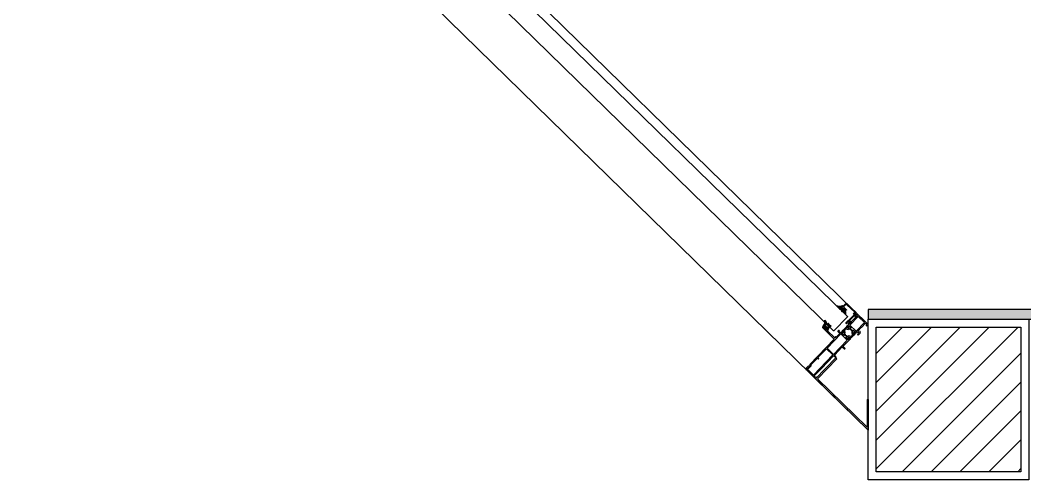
# Model space of a CAD drawing. Extents: x 58467 to 79089, y -33726 to -17391.
# Drawn here: x 69443.9 to 69600.2, y -20976.1 to -20904.5 of the extents above; entities that cross this region are included whole.
import ezdxf

# ---------------------------------------------------------------- set-up
doc = ezdxf.new("R2010")
doc.units = 0
doc.header["$LTSCALE"] = 100
doc.linetypes.add('DOT', pattern=[0.25, 0, -0.25])
doc.linetypes.add('HIDDEN2', pattern=[0.1875, 0.125, -0.0625])
for name, color, linetype in [('BA_elev3', 8, 'Continuous'), ('BA_glass', 1, 'Continuous'), ('BA_hatch', 137, 'Continuous'), ('BA_mat_mortar', 145, 'Continuous'), ('BA_str_steel', 72, 'Continuous'), ('BA_trace_down-str', 214, 'HIDDEN2')]:
    doc.layers.add(name, color=color, linetype=linetype)

# ---------------------------------------------------------------- blocks, each defined once
blk = doc.blocks.new('6. kat kolonlar pl.')
at = {"layer": 'BA_hatch'}
h = blk.add_hatch(dxfattribs=at)
h.set_pattern_fill('ANSI31', color=256, style=0)
h.set_pattern_definition([(45, (-38799.1775, 37417.1898), (-2.24506403, 2.24506403), [])])
h.paths.add_polyline_path([(1.25, 23.75), (23.75, 23.75), (23.75, 1.25), (1.25, 1.25)])
at = {"layer": 'BA_str_steel'}
for points in [[(0, 25), (25, 25), (25, 0), (0, 0)], [(1.25, 23.75), (23.75, 23.75), (23.75, 1.25), (1.25, 1.25)]]:
    blk.add_lwpolyline(points, close=True, dxfattribs=at)
blk = doc.blocks.new('ACS_AKS122TF2002', base_point=(-434.6, 323.9))
at = {"color": 0, "linetype": 'Continuous'}
for points in [[(-367.599543, 347.090231), (-424.569809, 346.782182, 0.250708), (-424.827988, 346.632187), (-425.421871, 345.603552, -0.290882), (-425.681678, 345.453552), (-427.635264, 345.451876, -0.593545), (-427.895071, 345.901876), (-427.570004, 346.464909, 0.59484), (-427.744294, 346.764906), (-434.599537, 346.726616), (-434.599537, 345.726633, 0.456047), (-434.399537, 345.526633), (-433.399537, 345.526633, -0.389812), (-433.099537, 345.226633), (-433.099537, 344.226633, -0.441342), (-433.399537, 343.926633), (-434.399537, 343.926633, 0.378527), (-434.599537, 343.726633), (-434.599537, 323.9), (-431.599537, 323.9), (-431.599537, 325.4), (-433.099537, 325.4), (-433.099537, 328.543399, -0.412352), (-432.950491, 328.693396), (-416.694654, 328.796805), (-416.39081, 329.100649), (-416.090807, 328.800646), (-387.800809, 328.980608, -0.448015), (-387.599537, 328.780612), (-387.599537, 323.9), (-386.299537, 323.9), (-386.299537, 328.791426, -0.425607), (-386.100809, 328.991422), (-367.599543, 329.109115), (-367.599543, 324.2, 0.413911), (-367.299543, 323.9), (-366.599546, 323.9, 0.413925), (-366.299546, 324.2), (-366.299546, 328.6, -0.414502), (-365.999546, 328.9), (-359.799534, 328.9), (-359.499531, 329.200003), (-359.199528, 328.9), (-358.299534, 328.9), (-357.999531, 329.200003), (-357.699528, 328.9), (-352.299537, 328.9), (-352.299537, 329.100304), (-350.975803, 329.100304, -0.214854), (-350.79608, 328.988052, 0.25331), (-350.629102, 328.837767), (-349.202143, 328.318396, 0.548619), (-348.800678, 328.626451), (-349.026758, 331.210557), (-349.354588, 331.538386, 0.519427), (-349.689194, 331.448729), (-349.725522, 331.313152, -0.188805), (-349.866943, 331.171731), (-351.999537, 330.600304), (-352.199537, 330.600304, -0.649873), (-352.379537, 331.140304, 0.236068), (-352.299537, 331.300304), (-352.299537, 335.200304, -0.535184), (-351.999537, 335.500304), (-351.699537, 335.500304), (-350.103739, 334.526225, 0.577016), (-349.799537, 334.696935), (-349.799537, 336.122518, 0.289496), (-350.278527, 336.976069), (-351.372667, 337.643935, -0.531001), (-351.372667, 338.156065), (-350.278527, 338.823931, 0.277765), (-349.799537, 339.677482), (-349.799537, 341.103065, 0.578538), (-350.103739, 341.273775), (-351.699537, 340.299696), (-351.999537, 340.299696, -0.41362), (-352.299537, 340.599696), (-352.299537, 344.499696, 0.23639), (-352.379537, 344.659696, -0.802701), (-352.199537, 345.199696), (-351.999537, 345.199696), (-349.866943, 344.628269, -0.210853), (-349.689194, 344.351271, 0.587739), (-349.354588, 344.261614), (-349.026758, 344.589443), (-348.800678, 347.173549, 0.549503), (-349.202143, 347.481604), (-350.629102, 346.962233, 0.246021), (-350.79608, 346.811948, -0.316037), (-350.975803, 346.699696), (-352.299537, 346.699696), (-352.299537, 346.9), (-353.500105, 346.9), (-353.500105, 350.4), (-352.600105, 350.4, 0.414471), (-352.300105, 350.7, 0.097579), (-352.340297, 350.969615), (-352.790852, 351.75, 0.188389), (-353.05066, 351.9), (-354.600102, 351.9, 0.413959), (-354.900102, 351.6), (-354.901364, 347.457478, -0.4748), (-355.195809, 347.15753), (-363.499443, 347.113026), (-363.499116, 348.118819, 0.321127), (-363.799116, 348.418819), (-364.199116, 348.418819, 0.397173), (-364.499116, 348.118819), (-364.499544, 347.107598), (-365.799542, 347.1), (-365.799537, 365.6), (-364.499543, 365.6), (-364.499543, 364.4, 0.534724), (-364.199543, 364.1), (-363.799543, 364.1, 0.413923), (-363.499543, 364.4), (-363.499543, 367.7, 0.33354), (-363.799543, 368), (-364.199543, 368, 0.414505), (-364.499543, 367.7), (-364.499543, 366.8), (-365.999537, 366.8), (-365.999537, 372.7), (-364.499543, 372.7), (-364.499543, 371.8, 0.413911), (-364.199543, 371.5), (-363.799543, 371.5, 0.333135), (-363.499543, 371.8), (-363.499543, 373.6, 0.414517), (-363.799543, 373.9), (-367.299537, 373.9, 0.414511), (-367.599537, 373.6), (-367.599543, 347.090231)], [(-407.499537, 345.073667), (-387.599537, 345.181669), (-387.599537, 330.781925), (-432.799537, 330.494393), (-432.799537, 342.001774, -0.30478), (-432.612037, 342.279881, 0.309046), (-431.299537, 344.226633), (-431.299537, 344.626616, -0.498256), (-430.999537, 344.926616), (-430.1009, 344.925815, -0.408078), (-429.660974, 344.662612, 0.470626), (-428.573347, 343.651876), (-424.636694, 343.653552, 0.255993), (-423.662677, 344.682449, -0.323716), (-423.204063, 344.989538), (-408.599537, 345.067697), (-408.599537, 343.26768, 0.536765), (-408.399537, 343.06768), (-407.699537, 343.06768, 0.370779), (-407.499537, 343.26768), (-407.499537, 345.073667)], [(-323.399692, 346.903812), (-332.099689, 346.903812), (-332.099689, 349.903812), (-330.399689, 349.903812, 0.414214), (-330.099689, 350.203812), (-330.099689, 350.766495, 0.238131), (-330.221569, 351.007893), (-331.351393, 351.841551, 0.160274), (-331.529513, 351.900152), (-335.799655, 351.900152, 0.414214), (-336.299655, 351.400152), (-336.299655, 350.400152), (-333.599689, 350.400152), (-333.599689, 347.200152, -0.414214), (-333.899689, 346.900152), (-336.299689, 346.900152), (-336.299689, 346.699848), (-337.623423, 346.699848, -0.286634), (-337.803146, 346.8121, 0.194273), (-337.970124, 346.962385), (-339.397083, 347.481756, 0.548619), (-339.798547, 347.173701), (-339.572467, 344.589596), (-339.244638, 344.261766, 0.57735), (-338.910031, 344.351424), (-338.873704, 344.487, -0.267949), (-338.732283, 344.628421), (-336.599689, 345.199848), (-336.399689, 345.199848, -0.720759), (-336.219689, 344.659848, 0.236068), (-336.299689, 344.499848), (-336.299689, 340.599848, -0.414214), (-336.599689, 340.299848), (-336.899689, 340.299848), (-338.495487, 341.273927, 0.585524), (-338.799689, 341.103217), (-338.799689, 339.677634, 0.261413), (-338.320699, 338.824083), (-337.226559, 338.156217, -0.561174), (-337.226559, 337.644087), (-338.320699, 336.976221, 0.261413), (-338.799689, 336.122671), (-338.799689, 334.697087, 0.585524), (-338.495487, 334.526377), (-336.899689, 335.500456), (-336.599689, 335.500456, -0.414214), (-336.299689, 335.200456), (-336.299689, 331.300456, 0.236068), (-336.219689, 331.140456, -0.720759), (-336.399689, 330.600456), (-336.599689, 330.600456), (-338.732283, 331.171883, -0.267949), (-338.873704, 331.313305), (-338.910031, 331.448881, 0.57735), (-339.244638, 331.538538), (-339.572467, 331.210709), (-339.798547, 328.626603, 0.548619), (-339.397083, 328.318549), (-337.970124, 328.837919, 0.194273), (-337.803146, 328.988205, -0.286634), (-337.623423, 329.100456), (-336.299689, 329.100456), (-336.299689, 328.900152), (-333.899689, 328.900152, -0.414214), (-333.599689, 328.600152), (-333.599689, 325.400152), (-336.299655, 325.400152), (-336.299655, 324.400152, 0.414214), (-335.799655, 323.900152), (-331.529513, 323.900152, 0.160274), (-331.351393, 323.958753), (-330.221569, 324.792411, 0.238131), (-330.099689, 325.03381), (-330.099689, 325.596492, 0.414214), (-330.399689, 325.896492), (-332.099689, 325.896492), (-332.099689, 328.896492), (-323.399692, 328.896492), (-323.099689, 329.196495), (-322.799686, 328.896492), (-314.099689, 328.896492), (-314.099689, 325.896492), (-315.799689, 325.896492, 0.414214), (-316.099689, 325.596492), (-316.099689, 325.03381, 0.238131), (-315.977809, 324.792411), (-314.847985, 323.958753, 0.160274), (-314.669865, 323.900152), (-312.899689, 323.900152, 0.414214), (-312.599689, 324.200152), (-312.599689, 351.600152, 0.414214), (-312.899689, 351.900152), (-314.669865, 351.900152, 0.160274), (-314.847985, 351.841551), (-315.977809, 351.007893, 0.238131), (-316.099689, 350.766495), (-316.099689, 350.203812, 0.414214), (-315.799689, 349.903812), (-314.099689, 349.903812), (-314.099689, 346.903812), (-322.799686, 346.903812), (-323.099689, 346.603809), (-323.399692, 346.903812)]]:
    blk.add_lwpolyline(points, format="xyb", close=True, dxfattribs=at)
for points in [[(-386.299537, 330.790194), (-386.299537, 345.188724), (-354.199537, 345.362939), (-354.199537, 330.994393), (-386.299537, 330.790194)], [(-334.199689, 345.003812), (-314.499689, 345.003812), (-314.499689, 330.796492), (-334.199689, 330.796492), (-334.199689, 345.003812)]]:
    blk.add_lwpolyline(points, close=True, dxfattribs=at)
at = {"color": 4, "linetype": 'Continuous'}
for points in [[(-341.999689, 346.899848), (-346.599689, 346.899848, 0.258618), (-346.938908, 346.711816), (-348.918464, 343.543864, -0.258618), (-349.088074, 343.449848), (-349.13174, 343.449848, -0.131652), (-349.73174, 343.610618), (-350.499689, 344.053993), (-351.483009, 344.621713, 0.131652), (-351.588009, 344.649848), (-351.899689, 344.649848, 0.414214), (-352.299689, 344.249848), (-352.299689, 340.849848, 0.414214), (-351.899689, 340.449848), (-351.588009, 340.449848, 0.131652), (-351.483009, 340.477983), (-350.499689, 341.045703), (-349.73174, 341.489079, -0.131652), (-349.13174, 341.649848), (-348.533765, 341.649848, 0.258618), (-347.685717, 342.119929), (-345.941152, 344.911816, -0.258618), (-345.601933, 345.099848), (-342.997445, 345.099848, -0.258618), (-342.658226, 344.911816), (-340.913661, 342.119929, 0.258618), (-340.065613, 341.649848), (-339.467638, 341.649848, -0.131652), (-338.867638, 341.489079), (-338.106869, 341.049848), (-337.116369, 340.477983, 0.131652), (-337.011369, 340.449848), (-336.699689, 340.449848, 0.414214), (-336.299689, 340.849848), (-336.299689, 344.249848, 0.414214), (-336.699689, 344.649848), (-337.011369, 344.649848, 0.131652), (-337.116369, 344.621713), (-338.106869, 344.049848), (-338.867638, 343.610618, -0.131652), (-339.467638, 343.449848), (-339.511304, 343.449848, -0.258618), (-339.680914, 343.543864), (-341.66047, 346.711816, 0.258618), (-341.999689, 346.899848)], [(-346.599689, 328.900456), (-341.999689, 328.900456, 0.258618), (-341.66047, 329.088489), (-339.680914, 332.25644, -0.258618), (-339.511304, 332.350456), (-339.467638, 332.350456, -0.131652), (-338.867638, 332.189687), (-338.106869, 331.750456), (-337.116369, 331.178591, 0.131652), (-337.011369, 331.150456), (-336.699689, 331.150456, 0.414214), (-336.299689, 331.550456), (-336.299689, 334.950456, 0.414214), (-336.699689, 335.350456), (-337.011369, 335.350456, 0.131652), (-337.116369, 335.322322), (-338.106869, 334.750456), (-338.867638, 334.311226, -0.131652), (-339.467638, 334.150456), (-340.065613, 334.150456, 0.258618), (-340.913661, 333.680376), (-342.658226, 330.888489, -0.258618), (-342.997445, 330.700456), (-345.601933, 330.700456, -0.258618), (-345.941152, 330.888489), (-347.685717, 333.680376, 0.258618), (-348.533765, 334.150456), (-349.13174, 334.150456, -0.131652), (-349.73174, 334.311226), (-350.499689, 334.754602), (-351.483009, 335.322322, 0.131652), (-351.588009, 335.350456), (-351.899689, 335.350456, 0.414214), (-352.299689, 334.950456), (-352.299689, 331.550456, 0.414214), (-351.899689, 331.150456), (-351.588009, 331.150456, 0.131652), (-351.483009, 331.178591), (-350.499689, 331.746311), (-349.73174, 332.189687, -0.131652), (-349.13174, 332.350456), (-349.088074, 332.350456, -0.258618), (-348.918464, 332.25644), (-346.938908, 329.088489, 0.258618), (-346.599689, 328.900456)]]:
    blk.add_lwpolyline(points, format="xyb", close=True, dxfattribs=at)
blk = doc.blocks.new('ACS_22G10', base_point=(-49.058027, -1.278577))
at = {"color": 0, "linetype": 'Continuous'}
blk.add_lwpolyline([(-40.226212, 22.516021, -0.414214), (-40.726662, 23.016471), (-40.726662, 25.018271, -0.414214), (-40.226212, 25.518721), (-30.418432, 25.518721), (-30.418432, 3.498923), (-31.619512, 3.498923), (-31.619512, 4.099463), (-33.270996, 4.099463, 0.414214), (-34.071716, 3.298743), (-34.071716, 1.17049), (-34.998317, -0.718899, -0.286158), (-35.896157, -1.278577), (-36.152082, -1.278577, -0.554903), (-36.331681, -0.990577), (-35.272796, 1.17049), (-35.272796, 2.024392), (-46.679772, 2.024392), (-46.679772, -0.778127, -0.677278), (-47.542848, -1.123022), (-48.920204, 0.325145, -0.659156), (-48.557577, 1.17049), (-47.880852, 1.17049), (-47.880852, 2.725022, -0.414214), (-47.380402, 3.225472), (-35.271455, 3.225472, -0.424978), (-33.270996, 5.300543), (-31.619512, 5.300543), (-31.804167, 22.658191, 0.405929), (-33.278814, 24.143334), (-37.904124, 24.315214), (-37.904124, 18.011972, -0.414214), (-38.404574, 17.511522), (-38.604754, 17.511522, -0.414214), (-39.105204, 18.011972), (-39.105204, 22.516021), (-40.226212, 22.516021)], format="xyb", close=True, dxfattribs=at)
blk = doc.blocks.new('ACS_01-2013', base_point=(13.535894, 5.687865))
at = {"color": 1, "linetype": 'Continuous'}
for p, q in [((9.890581, 2.042552), (9.193674, 1.345646)), ((9.277751, 2.00753), (13.634693, -2.349412)), ((10.39728, 6.791892), (9.593015, 5.987627)), ((9.634774, 5.893148), (14.121531, 1.406391)), ((9.855354, 12.036529), (16.204018, 5.687865)), ((10.766899, 0.79755), (9.924391, -0.044958)), ((10.994191, 11.631443), (10.266788, 10.904041)), ((11.201867, 5.475158), (10.416584, 4.689876)), ((11.997326, 10.513259), (10.792991, 9.308923)), ((14.162784, 2.072115), (10.805772, -1.284897)), ((10.921401, 8.849162), (14.082698, 5.687865)), ((13.420018, 5.57199), (11.148942, 3.300914)), ((13.09085, 9.485462), (11.217376, 7.611988)), ((11.473068, 6.176175), (13.420018, 4.229224)), ((14.275484, 8.548776), (11.525062, 5.798354)), ((11.545556, 1.861046), (13.997749, -0.591148)), ((13.420018, 3.450669), (11.581979, 1.61263)), ((15.554031, 7.706002), (13.535894, 5.687865)), ((16.362646, 6.393296), (15.657214, 5.687865)), ((13.36188, -2.97143), (10.177552, -6.155758)), ((10.22581, -5.30449), (10.987976, -6.066656)), ((10.751426, -3.708785), (12.044143, -5.001502)), ((14.022648, -0.189342), (10.794923, -3.417066)), ((11.025476, -1.861515), (12.931111, -3.76715))]:
    blk.add_line(p, q, dxfattribs=at)
blk.add_lwpolyline([(10.28759, 4.873656, -0.17683), (11.621382, 0.196334, -0.705809), (11.258072, 0.096064), (10.598231, 1.03844), (10.146593, 1.850019, 0.221584), (9.817621, 2.058003, 1), (9.352649, 1.206402), (9.707387, 0.388573, 0.058863), (10.150828, -0.389311), (10.256548, -0.530392), (10.58239, -0.981447, -0.323058), (10.823479, -3.125001, -0.11033), (10.092952, -5.55513, 0.83146), (10.847902, -6.185005, 0.15171), (13.945549, -1.433534), (14.173777, 2.24951), (14.208007, 2.574025), (13.420018, 2.574025), (13.420018, 3.350829), (13.420018, 5.687865), (16.37426, 5.687865, 0.250819), (15.670281, 7.637023, -0.095737), (10.650017, 12.063231, 0.20561), (10.478939, 12.235595, 1), (9.989006, 11.617858, -0.066584), (11.545322, 5.637241, -0.771915), (11.185628, 5.494556), (10.610905, 6.276738), (10.31947, 6.979529, 0.317302), (9.84133, 7.198798, 0.537173), (9.456817, 6.295764), (9.667604, 5.818872), (10.28759, 4.873656)], format="xyb", close=True, dxfattribs=at)
blk = doc.blocks.new('ACS_01-2027', base_point=(66.605031, -18.829146))
at = {"color": 1, "linetype": 'Continuous'}
for p, q in [((59.615673, -14.354967), (67.527684, -22.266978)), ((60.45367, -14.373906), (59.724488, -15.103087)), ((61.443461, -15.505435), (60.309131, -16.639764)), ((60.145872, -23.166984), (59.60565, -23.707206)), ((59.605672, -20.708927), (60.563729, -21.666984)), ((59.614511, -21.525742), (59.6262, -21.555233)), ((60.724564, -20.466972), (59.628361, -21.563176)), ((59.942409, -23.166984), (60.15519, -23.379765)), ((60.15519, -23.379765), (63.842403, -27.066978)), ((62.766717, -24.788781), (60.488519, -27.066978)), ((60.521086, -25.866981), (61.721083, -27.066978)), ((62.457999, -22.976177), (60.97468, -24.459497)), ((62.457999, -20.854857), (61.057999, -22.254857)), ((61.057999, -22.161254), (62.457999, -23.561254)), ((61.060234, -17.920848), (62.864647, -19.725261)), ((64.009706, -17.18183), (61.063277, -20.128259)), ((61.063277, -20.045212), (62.457999, -21.439934)), ((62.624608, -16.445608), (61.06333, -18.006886)), ((64.545396, -25.131421), (62.609839, -27.066978)), ((65.638967, -17.673889), (63.9944, -19.318457)), ((64.17271, -25.275965), (65.963723, -27.066978)), ((66.605031, -25.193107), (64.73116, -27.066978)), ((64.86809, -17.486063), (66.605031, -19.223005)), ((66.605031, -23.071786), (65.077625, -24.599193)), ((66.605031, -18.829146), (65.180814, -20.253363)), ((65.226263, -24.208198), (65.619437, -24.601372)), ((66.605031, -20.950466), (65.257999, -22.297498)), ((65.257999, -22.118614), (66.605031, -23.465645)), ((65.619437, -24.601372), (66.605031, -25.586966)), ((67.407713, -18.026464), (66.617199, -18.816978)), ((67.006364, -23.866978), (67.146289, -24.006903)), ((67.93116, -23.866978), (67.13116, -24.666978)), ((67.146289, -24.006903), (68.506395, -25.367009)), ((68.167865, -21.508952), (67.409839, -22.266978)), ((68.029966, -20.647939), (68.034663, -20.652637)), ((68.034663, -20.652637), (68.625179, -21.243153)), ((68.593038, -21.08378), (68.167865, -21.508952)), ((68.949053, -22.849084), (68.431863, -23.366275)), ((68.452924, -23.192218), (68.881339, -23.620633))]:
    blk.add_line(p, q, dxfattribs=at)
for points in [[(68.262834, -20.647939), (67.805031, -20.647939), (67.805031, -21.466978), (66.955031, -21.466978, -0.414213), (66.605031, -21.116978), (66.605031, -18.816978), (67.805031, -18.816978, 0.223701), (67.153444, -17.827116, -0.265215), (59.973279, -13.634874, 0.905546), (59.605031, -13.705298, 0.173845), (60.705735, -17.245454, -0.228818), (61.063277, -18.011776), (61.063277, -20.166972, -0.378772), (60.763277, -20.466972), (59.805669, -20.466972, 0.388683), (59.605672, -20.666969), (59.605672, -21.466972), (59.606728, -21.481465, 0.412414), (59.805669, -21.666984), (60.757999, -21.666984, -0.443163), (61.057999, -21.966984), (61.057999, -22.866984, -0.383221), (60.757999, -23.166984), (59.805654, -23.166984), (59.791165, -23.168041, 0.369683), (59.605657, -23.366966), (59.605641, -24.166969), (59.606691, -24.18146, 0.423158), (59.805638, -24.366981), (60.757999, -24.366981, -0.414214), (61.057999, -24.666981), (61.057999, -25.566981, -0.414214), (60.757999, -25.866981), (59.805455, -25.866981, 0.388108), (59.605458, -26.066765), (59.604604, -26.866768), (59.605639, -26.881267, 0.411288), (59.804601, -27.066978), (66.405031, -27.066978, 0.443776), (66.605031, -26.866978), (66.605031, -25.016978, -0.39879), (66.955031, -24.666978), (67.805031, -24.666978), (67.805031, -25.486017), (68.262834, -25.486017, 0.344208), (68.545212, -25.287323), (68.953127, -23.264672, 0.072393), (68.972863, -23.066978, 0.064578), (68.953127, -22.869285), (68.545212, -20.846634, 0.335917), (68.262834, -20.647939)], [(64.847949, -24.901745, -0.198912), (63.857999, -25.311796, -0.414214), (62.457999, -23.911796), (62.457999, -20.711796, -0.414214), (63.857999, -19.311796, -0.414214), (65.257999, -20.711796), (65.257999, -23.911796, -0.198912), (64.847949, -24.901745)], [(68.296331, -22.334823, -0.173175), (68.4004, -22.50767), (68.460902, -23.00767, -0.099832), (68.460902, -23.126286), (68.4004, -23.626286, -0.357057), (68.106321, -23.866978), (66.905031, -23.866978, -0.414214), (66.605031, -23.566978), (66.605031, -22.566978, -0.414214), (66.905031, -22.266978), (68.106321, -22.266978, -0.173175), (68.296331, -22.334823)]]:
    blk.add_lwpolyline(points, format="xyb", close=True, dxfattribs=at)
blk.add_lwpolyline([(59.60774, -24.195951), (59.664212, -24.308395), (59.642857, -24.283192), (59.60774, -24.195951)], close=True, dxfattribs=at)
blk = doc.blocks.new('zewsgyt')
at = {"color": 4, "linetype": 'Continuous'}
for p, q in [((42783.94, -33396.72), (42718.28, -33332.65)), ((42781.78, -33398.93), (42716.13, -33334.86)), ((42786.11, -33398.84), (42783.94, -33396.72)), ((42783.96, -33401.05), (42781.78, -33398.93)), ((42786.11, -33398.91), (42784.02, -33401.05)), ((42786.11, -33398.84), (42786.11, -33398.91)), ((42784.02, -33401.05), (42783.96, -33401.05))]:
    blk.add_line(p, q, dxfattribs=at)
for points in [[(42789.36, -33411.77), (42789.36, -33416.54), (42781.16, -33408.53), (42784.33, -33405.29)], [(42789.16, -33411.77), (42789.16, -33416.06), (42781.44, -33408.53), (42784.47, -33405.43)], [(42784.47, -33405.43), (42784.33, -33405.29)], [(42789.16, -33411.77), (42789.36, -33411.77)]]:
    blk.add_lwpolyline(points)
at = {"layer": 'BA_elev3'}
for points in [[(42427.02, -33062.76), (42789.36, -33416.54)], [(42443.85, -33062.77), (42789.36, -33400.1)]]:
    blk.add_lwpolyline(points, dxfattribs=at)
at = {"xscale": 0.09640122028414819, "yscale": 0.09640122028414819, "zscale": 0.009640122028414818, "rotation": 45.68203283318653}
for name, p in [('ACS_AKS122TF2002', (42781.16, -33408.53)), ('ACS_22G10', (42786.52, -33399.84))]:
    blk.add_blockref(name, p, dxfattribs=at)
at = {"color": 2, "zscale": 0.009640122028414818}
for name, p, xscale, yscale, rotation in [('ACS_01-2013', (42785.23, -33397.46), 0.09801233531826903, 0.09640122028414819, 45.68203283318653), ('ACS_01-2027', (42782.5, -33400.26), -0.09640122028414823, 0.09640122028414823, 45.68203283318648)]:
    blk.add_blockref(name, p, dxfattribs=dict(at, xscale=xscale, yscale=yscale, rotation=rotation))

msp = doc.modelspace()

# ---------------------------------------------------------------- hatches: boundary and pattern name
at = {"layer": 'BA_hatch'}
h = msp.add_hatch(dxfattribs=at)
h.set_pattern_fill('AR-SAND', color=256, scale=0.05, style=0)
h.set_pattern_definition([(37.5, (26786.5138, 12448.2046), (-0.080001565, 2.44706619), [0, -1.9304, 0, -2.159, 0, -2.06375]), (7.5, (26786.5138, 12448.2046), (2.24761642, 3.5841255), [0, -1.0414, 0, -1.7399, 0, -0.66675]), (327.5, (26784.9517, 12448.2046), (3.95496185, 0.00718592), [0, -0.635, 0, -2.286, 0, -2.9845]), (317.5, (26784.9517, 12448.2046), (3.81778226, 1.11464662), [0, -0.3175, 0, -1.4986, 0, -1.7145])])
h.paths.add_polyline_path([(70075.37, -20951.06), (70774.37, -20951.06), (70774.37, -19751.56), (70772.87, -19751.56), (70772.87, -20949.56), (69575.87, -20949.56), (69575.87, -20951.06)])

# ---------------------------------------------------------------- linework, layer by layer
at = {"layer": 'BA_mat_mortar'}
msp.add_lwpolyline([(70075.37, -20951.06), (70075.37, -20951.06), (70774.37, -20951.06), (70774.37, -19751.56), (70772.87, -19751.56), (70772.87, -20949.56), (69575.87, -20949.56), (69575.87, -20951.06), (70075.37, -20951.06)], dxfattribs=at)

# ---------------------------------------------------------------- block references
at = {"layer": 'BA_glass'}
msp.add_blockref('zewsgyt', (26786.51, 12448.2), dxfattribs=at)
at = {"layer": 'BA_trace_down-str', "linetype": 'DOT', "ltscale": 0.1, "transparency": 33554687}
msp.add_blockref('6. kat kolonlar pl.', (69575.87, -20976.06), dxfattribs=at)

doc.saveas('drawing.dxf')
